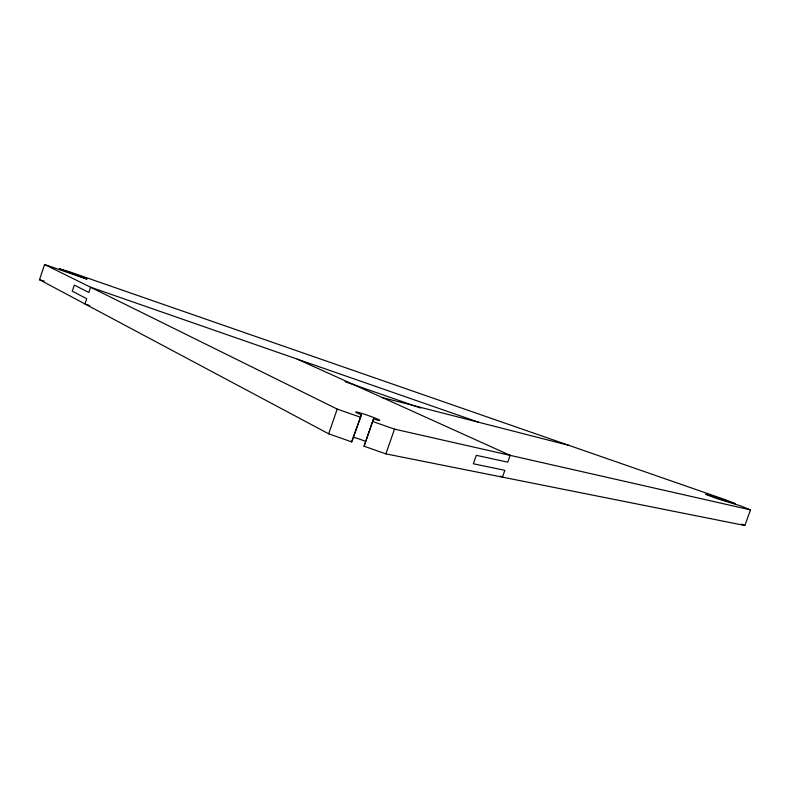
<?xml version="1.0" encoding="UTF-8"?>
<svg xmlns="http://www.w3.org/2000/svg" width="790" height="790" viewBox="0 0 790 790"><rect width="100%" height="100%" fill="white"/><g stroke="black" fill="none" stroke-linecap="round" stroke-linejoin="round"><path stroke-width="1.19" d="M364.072 446.222L373.492 418.957A12.699 0.81 19.2 0 0 377.067 418.897A12.699 0.81 19.2 0 0 358.709 412.508A12.699 0.81 19.2 0 0 361.415 414.75L351.678 441.877L328.67 433.799L39.5 279.729L44.596 264.502L87.019 279.137L59.359 268.807L69.135 271.651L726.099 499.991L735.263 503.704L705.717 494.244L717.36 498.727L740.546 505.847L750.5 509.886L744.861 525.498L385.895 453.885L364.072 446.222L373.492 418.957M328.67 433.799L337.212 409.092L44.596 264.502M351.678 441.877L361.415 414.75M385.895 453.885L394.516 429.128L750.5 509.886M382.281 397.568L569.274 445.481M39.5 279.729L44.24 281.052M478.76 422.285L90.593 287.224L88.835 292.458L74.309 285.101L72.255 291.194L86.722 298.729L84.965 303.953L89.626 305.582M345.062 381.679L420.764 408.045M337.212 409.092L360.26 417.15M372.663 421.485L394.516 429.128M741.563 524.106L744.861 525.498M297.238 359.124L510.143 455.356L507.743 462.17L476.321 455.307L473.348 463.779L504.869 470.336L502.47 477.14L500.248 476.074M353.732 437.255A12.689 1.007 19.2 0 1 365.632 441.413"/></g></svg>
